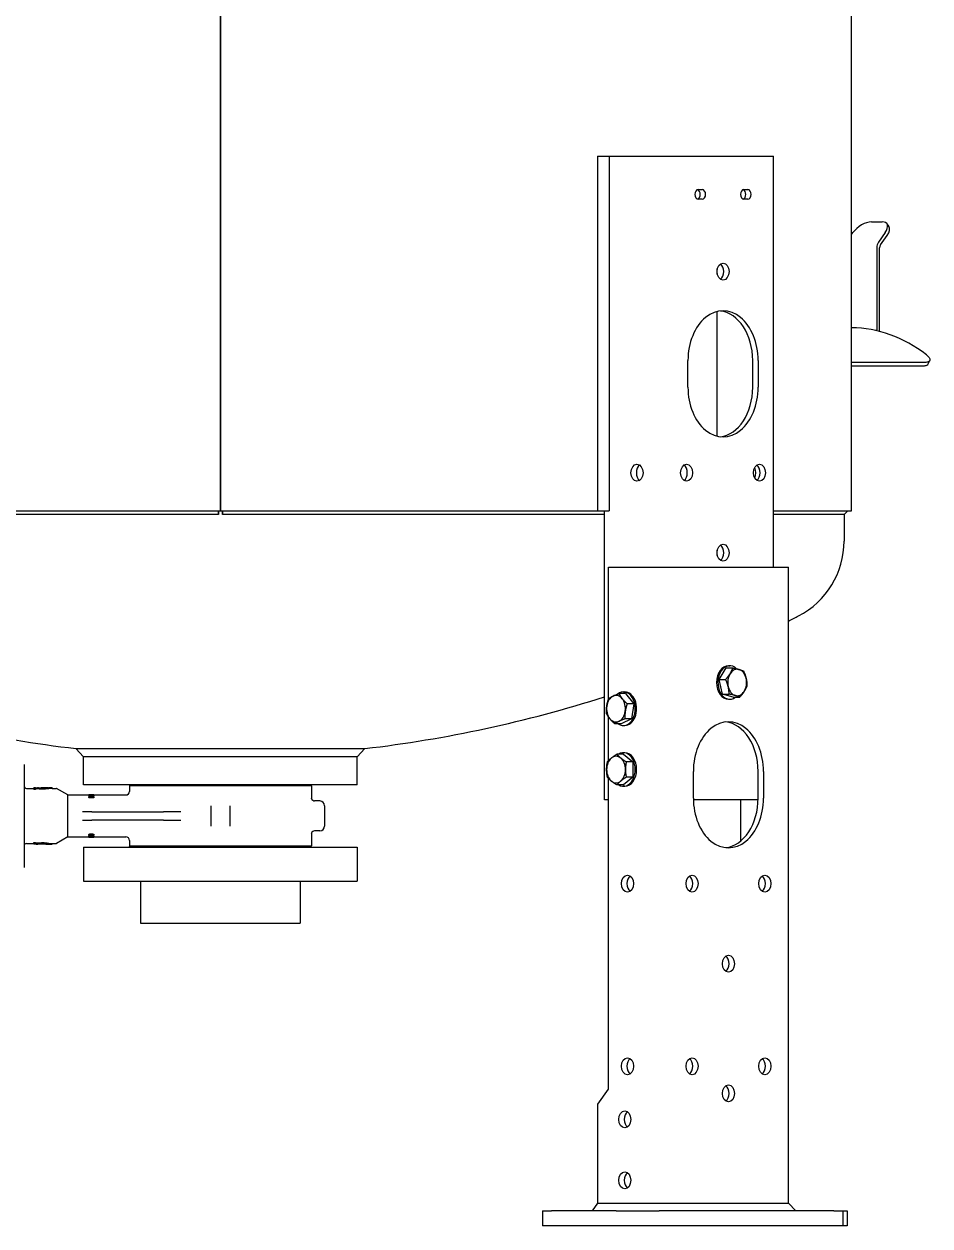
# Model space of a CAD drawing. Header units: inches. Extents: x 19 to 503, y 7 to 322.
# Drawn here: x 380.34 to 410.12, y 44.99 to 84.49 of the extents above; entities that cross this region are included whole.
import ezdxf

# ---------------------------------------------------------------- set-up
doc = ezdxf.new("R2010")
doc.units = ezdxf.units.IN
doc.header["$LTSCALE"] = 15
doc.header["$MEASUREMENT"] = 0
doc.layers.add('Dimension (ANSI)', color=7, linetype='Continuous', lineweight=25)
doc.layers.add('Visible (ANSI)', color=7, linetype='Continuous', lineweight=50)
doc.styles.add('MEMCOR Medium', font='arial.ttf')
doc.dimstyles.new('Default (ANSI)', dxfattribs={"dimscale": 15, "dimtxt": 0.15, "dimasz": 0.098425, "dimexe": 0.125, "dimexo": 0.0625, "dimgap": 0.031496, "dimtad": 0, "dimtih": 1, "dimtoh": 1, "dimdec": 4, "dimrnd": 1e-08, "dimzin": 3, "dimdsep": 46, "dimlunit": 5, "dimtxsty": 'MEMCOR Medium', "dimcen": 0.09, "dimdle": 0.393701, "dimclrd": 256, "dimclre": 256, "dimclrt": 256, "dimadec": 0, "dimazin": 1, "dimtfac": 0.8, "dimtofl": 0, "dimtmove": 0, "dimatfit": 3, "dimfxl": 1, "dimfrac": 1, "dimtolj": 1, "dimtzin": 4, "dimlwd": -1, "dimlwe": -1, "dimarcsym": 0})

# ---------------------------------------------------------------- blocks, each defined once
blk = doc.blocks.new('*D25')
at = {"layer": 'Defpoints', "color": 0, "transparency": 16777216}
for p in [(386.221, 149.759), (323.798, 58.491), (366.633, 58.491)]:
    blk.add_point(p, dxfattribs=at)
at = {"layer": 'Dimension (ANSI)', "transparency": 16777216}
for p, q in [((385.283, 149.759), (321.923, 149.759)), ((323.798, 148.283), (323.798, 114.595)), ((323.798, 59.968), (323.798, 95.474)), ((365.695, 58.491), (321.923, 58.491))]:
    blk.add_line(p, q, dxfattribs=at)
for points in [[(323.552, 148.283), (324.045, 148.283), (323.798, 149.759)], [(323.552, 59.968), (324.045, 59.968), (323.798, 58.491)]]:
    blk.add_solid(points, dxfattribs=at)
at = {"layer": 'Dimension (ANSI)', "transparency": 16777216, "char_height": 2.25, "attachment_point": 5, "style": 'MEMCOR Medium'}
for s, insert in [('\\A1; \\fArial|b0|i0;\\H2.2500;91{\\H0.8x;\\S1#4;} in', (323.798, 107.33)), ('\\A1;[2318.2 mm]{\\P\\fArial|b0|i0;\\H2.2500;SHIPPING\\P\\fArial|b0|i0;\\H2.2500;HEIGHT\\P\\fArial|b0|i0;\\H2.2500;REF.}', (323.798, 97.769))]:
    blk.add_mtext(s, dxfattribs=dict(at, insert=insert))

msp = doc.modelspace()

# ---------------------------------------------------------------- linework, layer by layer
at = {"layer": 'Visible (ANSI)', "linetype": 'Continuous', "lineweight": 18}
for p, q in [((386.793743, 133.49437), (386.793743, 68.49437)), ((386.793748, 68.49437), (386.793748, 133.49437)), ((386.797359, 133.49437), (386.797359, 68.49437)), ((386.797364, 68.49437), (386.797364, 133.49437)), ((407.546015, 68.49437), (407.546015, 120.74437)), ((399.194823, 80.14137), (399.571156, 80.14137)), ((399.194823, 80.14137), (399.194823, 68.49437)), ((399.571156, 80.14137), (400.885363, 80.14137)), ((399.571156, 80.14137), (399.571156, 68.49437)), ((400.885363, 80.14137), (401.861171, 80.14137)), ((401.861171, 80.14137), (404.77445, 80.14137)), ((404.77445, 80.14137), (404.976547, 80.14137)), ((404.976547, 66.63737), (404.976547, 80.14137)), ((402.501102, 79.04637), (402.635452, 79.04637)), ((404.000169, 79.04637), (404.134519, 79.04637)), ((402.635452, 78.73637), (402.501102, 78.73637)), ((404.134519, 78.73637), (404.000169, 78.73637)), ((408.192845, 77.987998), (408.546398, 77.987998)), ((408.704647, 77.92312), (408.769647, 77.831196)), ((407.546015, 77.573243), (407.589292, 77.634445)), ((408.649952, 77.634445), (408.426708, 77.318731)), ((408.491708, 77.226807), (408.714952, 77.542521)), ((408.372861, 77.134883), (408.372861, 74.438396)), ((408.464784, 74.438396), (408.464784, 77.134883)), ((403.129676, 76.264129), (403.129676, 76.438611)), ((403.129676, 70.943231), (403.129676, 75.039509)), ((402.165226, 72.55137), (402.165226, 73.43137)), ((404.293618, 72.55137), (404.293618, 73.43137)), ((404.470395, 73.43137), (404.470395, 72.55137)), ((409.953935, 73.368585), (407.546015, 73.368585)), ((407.546015, 73.258687), (409.904831, 73.258687)), ((410.062087, 73.32099), (410.111197, 73.430903)), ((386.793748, 69.61937), (386.797359, 69.61937)), ((386.793748, 69.49437), (386.797359, 69.49437)), ((386.728701, 68.36937), (374.173741, 68.36937)), ((374.396284, 68.49437), (386.793743, 68.49437)), ((386.728701, 68.36937), (386.728293, 68.49437)), ((386.728701, 68.49437), (386.728701, 68.36937)), ((386.793748, 68.49437), (386.793743, 68.49437)), ((386.797359, 68.49437), (386.797364, 68.49437)), ((386.797364, 68.49437), (399.194823, 68.49437)), ((386.862814, 68.49437), (386.862406, 68.36937)), ((386.862406, 68.36937), (386.862406, 68.49437)), ((399.417366, 68.36937), (386.862406, 68.36937)), ((399.194823, 68.49437), (399.571156, 68.49437)), ((399.417366, 58.99137), (399.417366, 68.49437)), ((404.976547, 68.49437), (407.546015, 68.49437)), ((407.295553, 68.36937), (404.976547, 68.36937)), ((407.295553, 68.36937), (407.420553, 68.49437)), ((407.295553, 68.36937), (407.295553, 67.49437)), ((403.129676, 67.023129), (403.129676, 67.197611)), ((399.557125, 66.63737), (400.749806, 66.63737)), ((399.557125, 62.315168), (399.557125, 66.63737)), ((400.749806, 66.63737), (401.725614, 66.63737)), ((401.725614, 66.63737), (405.263561, 66.63737)), ((405.263561, 66.63737), (405.465657, 66.63737)), ((405.465657, 45.73737), (405.465657, 66.63737)), ((403.189055, 62.947892), (403.425649, 63.326382)), ((403.425649, 63.326382), (403.641087, 63.326382)), ((403.494587, 63.398551), (403.539129, 63.398551)), ((403.302535, 62.46888), (403.189055, 62.947892)), ((403.189055, 62.947892), (403.404492, 62.947892)), ((400.112798, 62.482789), (399.897361, 62.482789)), ((400.042913, 62.538551), (400.087455, 62.538551)), ((400.112798, 62.482789), (400.381236, 62.149488)), ((403.652609, 62.368357), (403.302535, 62.46888)), ((403.302535, 62.46888), (403.517972, 62.46888)), ((400.381236, 62.149488), (400.165799, 62.149488)), ((400.381236, 62.149488), (400.311351, 61.654069)), ((403.494587, 62.296189), (403.539129, 62.296189)), ((403.652609, 62.368357), (403.868046, 62.368357)), ((399.557125, 60.284513), (399.557125, 61.710041)), ((400.311351, 61.654069), (399.973028, 61.49195)), ((400.311351, 61.654069), (400.095914, 61.654069)), ((399.973028, 61.49195), (399.757591, 61.49195)), ((400.042913, 61.436189), (400.087455, 61.436189)), ((382.047124, 60.678161), (386.795553, 60.678161)), ((382.295553, 60.400179), (382.047124, 60.678161)), ((386.795553, 60.678161), (391.543982, 60.678161)), ((391.295553, 60.400179), (391.543982, 60.678161)), ((400.042883, 60.492551), (399.827446, 60.492551)), ((400.042883, 60.492551), (400.352257, 60.239997)), ((400.087455, 60.538551), (400.042913, 60.538551)), ((380.338861, 60.155508), (380.338861, 56.769988)), ((382.295553, 59.48637), (382.295553, 60.400179)), ((391.295553, 60.400179), (382.295553, 60.400179)), ((391.295553, 59.48637), (391.295553, 60.400179)), ((400.352257, 60.239997), (400.13682, 60.239997)), ((400.352257, 60.239997), (400.352287, 59.734816)), ((399.557125, 49.48737), (399.557125, 59.690204)), ((400.352287, 59.734816), (400.042942, 59.482188)), ((400.352287, 59.734816), (400.13685, 59.734816)), ((402.342003, 59.04737), (402.342003, 59.92737)), ((404.470395, 59.04737), (404.470395, 59.92737)), ((404.647171, 59.92737), (404.647171, 59.04737)), ((380.417601, 59.36826), (380.665238, 59.36826)), ((380.712876, 59.38244), (380.665238, 59.38244)), ((380.665238, 59.357166), (380.665238, 59.38244)), ((380.665238, 59.357166), (380.712876, 59.357166)), ((380.665238, 59.357166), (380.665238, 59.336371)), ((380.712876, 59.336371), (380.665238, 59.336371)), ((380.712876, 59.38244), (380.712876, 59.376591)), ((380.712876, 59.367385), (380.712876, 59.357166)), ((380.712876, 59.357166), (380.712876, 59.336371)), ((380.73453, 59.388338), (380.781774, 59.388338)), ((380.73453, 59.388338), (380.73453, 59.377363)), ((380.814578, 59.351598), (380.814578, 59.372044)), ((381.140829, 59.388338), (381.188073, 59.388338)), ((381.168009, 59.383628), (381.168009, 59.363444)), ((381.188073, 59.388338), (381.188073, 59.387478)), ((381.217994, 59.387744), (381.217994, 59.388338)), ((381.217994, 59.388338), (381.265632, 59.388338)), ((381.265632, 59.388338), (381.265632, 59.385591)), ((381.265632, 59.385591), (381.265632, 59.365451)), ((381.265632, 59.36826), (381.396578, 59.36826)), ((381.776903, 59.151724), (381.406421, 59.365622)), ((391.295553, 59.48637), (382.295553, 59.48637)), ((383.842798, 59.48637), (383.803427, 59.447)), ((389.787679, 59.447), (383.803427, 59.447)), ((383.803427, 59.447), (383.803427, 59.269834)), ((389.748309, 59.48637), (389.787679, 59.447)), ((389.787679, 59.447), (389.787679, 59.030932)), ((400.042942, 59.482188), (399.827505, 59.482188)), ((400.087455, 59.436189), (400.042913, 59.436189)), ((381.776903, 57.773771), (381.776903, 59.151724)), ((381.776903, 59.151724), (382.471658, 59.151724)), ((382.471135, 59.16081), (382.471135, 59.151724)), ((382.633076, 59.15875), (382.471658, 59.15875)), ((382.471658, 59.156106), (382.471658, 59.15875)), ((382.471658, 59.156106), (382.599458, 59.156106)), ((382.471658, 59.156106), (382.471658, 59.144166)), ((382.477874, 59.144166), (382.471658, 59.144166)), ((382.471658, 59.135199), (382.471658, 59.143399)), ((382.471658, 59.135199), (382.633076, 59.135199)), ((382.471658, 59.135199), (382.471658, 59.122881)), ((382.501781, 59.122881), (382.471658, 59.122881)), ((382.471658, 59.071125), (382.471658, 59.090714)), ((382.471658, 59.071125), (382.633076, 59.071125)), ((382.471658, 59.071125), (382.471658, 59.057482)), ((382.633076, 59.057482), (382.471658, 59.057482)), ((382.490233, 59.091231), (382.490233, 59.082898)), ((382.614501, 59.082898), (382.490233, 59.082898)), ((382.493634, 59.16296), (382.508415, 59.16296)), ((382.493634, 59.16296), (382.493634, 59.15875)), ((382.633076, 59.140749), (382.493896, 59.140749)), ((382.508415, 59.16296), (382.508415, 59.15875)), ((382.508415, 59.161157), (382.616594, 59.161157)), ((382.633076, 59.122881), (382.602055, 59.122881)), ((382.603775, 59.11133), (382.603775, 59.09855)), ((382.614501, 59.082898), (382.614501, 59.091231)), ((382.616594, 59.16296), (382.633076, 59.16296)), ((382.616594, 59.16296), (382.616594, 59.15875)), ((382.633076, 59.16296), (382.633076, 59.15875)), ((382.633076, 59.15875), (382.633076, 59.155499)), ((382.633076, 59.155499), (382.633076, 59.143548)), ((382.633076, 59.151724), (383.685317, 59.151724)), ((382.633076, 59.140749), (382.633076, 59.135199)), ((382.633076, 59.135199), (382.633076, 59.122881)), ((382.633076, 59.090908), (382.633076, 59.071125)), ((382.633076, 59.071125), (382.633076, 59.057482)), ((390.063073, 58.954874), (389.892483, 58.954874)), ((399.557125, 58.99137), (399.417366, 58.99137)), ((404.469714, 58.99137), (402.342684, 58.99137)), ((403.894102, 58.99137), (403.894102, 57.635749)), ((382.570802, 58.600543), (382.264227, 58.600543)), ((382.570802, 58.600543), (383.719358, 58.600543)), ((383.719358, 58.600543), (384.921996, 58.600543)), ((385.138456, 58.600543), (384.921996, 58.600543)), ((385.493123, 58.600543), (385.138456, 58.600543)), ((386.480593, 58.794754), (386.480593, 58.130742)), ((387.110514, 58.130742), (387.110514, 58.794754)), ((390.220553, 58.797394), (390.220553, 58.128102)), ((382.264227, 58.324953), (382.570802, 58.324953)), ((383.719358, 58.324953), (382.570802, 58.324953)), ((384.921996, 58.324953), (383.719358, 58.324953)), ((384.921996, 58.324953), (385.138456, 58.324953)), ((385.138456, 58.324953), (385.493123, 58.324953)), ((381.776903, 57.773771), (381.406421, 57.559873)), ((381.776903, 57.773771), (382.471135, 57.773771)), ((382.468388, 57.832722), (382.468388, 57.845887)), ((382.468388, 57.787025), (382.468388, 57.799282)), ((382.471135, 57.778256), (382.483645, 57.778256)), ((382.471135, 57.766369), (382.471135, 57.778256)), ((382.616594, 57.766369), (382.471135, 57.766369)), ((382.471135, 57.764685), (382.471135, 57.766369)), ((382.493634, 57.762535), (382.508415, 57.762535)), ((382.508415, 57.764339), (382.508415, 57.762535)), ((382.508415, 57.764339), (382.616594, 57.764339)), ((382.616594, 57.770197), (382.616594, 57.777571)), ((382.633076, 57.770197), (382.616594, 57.770197)), ((382.616594, 57.766369), (382.616594, 57.770197)), ((382.616594, 57.762535), (382.616594, 57.764339)), ((382.616594, 57.762535), (382.633076, 57.762535)), ((382.633076, 57.770197), (382.633076, 57.782017)), ((382.633076, 57.773771), (383.685317, 57.773771)), ((382.633076, 57.770197), (382.633076, 57.762535)), ((382.636477, 57.832722), (382.636477, 57.845887)), ((382.636477, 57.787025), (382.636477, 57.799282)), ((389.787679, 57.894564), (389.787679, 57.478496)), ((390.063073, 57.970622), (389.892483, 57.970622)), ((380.417601, 57.557236), (380.665238, 57.557236)), ((380.665238, 57.589125), (380.712876, 57.589125)), ((380.665238, 57.56833), (380.665238, 57.589125)), ((380.712876, 57.56833), (380.665238, 57.56833)), ((380.665238, 57.543056), (380.665238, 57.56833)), ((380.665238, 57.543056), (380.712876, 57.543056)), ((380.712876, 57.56833), (380.712876, 57.589125)), ((380.712876, 57.56833), (380.712876, 57.55811)), ((380.712876, 57.548904), (380.712876, 57.543056)), ((380.73453, 57.537157), (380.73453, 57.548133)), ((380.73453, 57.537157), (380.781774, 57.537157)), ((380.814578, 57.553451), (380.814578, 57.573898)), ((381.140829, 57.537157), (381.188073, 57.537157)), ((381.168009, 57.562051), (381.168009, 57.541868)), ((381.188073, 57.537157), (381.188073, 57.538018)), ((381.217994, 57.537157), (381.217994, 57.537752)), ((381.217994, 57.537157), (381.265632, 57.537157)), ((381.265632, 57.539904), (381.265632, 57.560044)), ((381.265632, 57.557236), (381.396578, 57.557236)), ((381.265632, 57.539904), (381.265632, 57.537157)), ((382.295553, 57.439126), (391.295553, 57.439126)), ((382.295553, 57.439126), (382.295553, 56.314126)), ((383.803427, 57.655661), (383.803427, 57.478496)), ((383.803427, 57.478496), (389.787679, 57.478496)), ((383.842798, 57.439126), (383.803427, 57.478496)), ((389.748309, 57.439126), (389.787679, 57.478496)), ((391.295553, 57.439126), (391.295553, 56.314126)), ((382.295553, 56.314126), (391.295553, 56.314126)), ((384.170553, 56.314126), (384.170553, 54.939126)), ((389.420553, 56.314126), (389.420553, 54.939126)), ((384.170553, 54.939126), (389.420553, 54.939126)), ((399.203571, 48.98737), (399.557125, 49.48737)), ((399.203571, 45.73737), (399.203571, 48.98737)), ((397.38807, 45.48737), (397.680963, 45.48737)), ((397.38807, 45.48737), (397.38807, 44.98737)), ((399.802283, 45.48737), (397.680963, 45.48737)), ((399.026795, 45.48737), (399.203571, 45.73737)), ((399.203571, 45.73737), (400.749806, 45.73737)), ((399.802283, 45.48737), (401.216497, 45.48737)), ((400.749806, 45.73737), (401.725614, 45.73737)), ((406.958204, 45.48737), (401.216497, 45.48737)), ((401.725614, 45.73737), (405.263561, 45.73737)), ((405.263561, 45.73737), (405.465657, 45.73737)), ((405.465657, 45.73737), (405.715657, 45.48737)), ((406.958204, 45.48737), (407.251097, 45.48737)), ((407.251097, 45.48737), (407.394932, 45.48737)), ((407.251097, 45.48737), (407.251097, 44.98737)), ((407.394932, 45.48737), (407.394932, 44.98737)), ((397.680963, 44.98737), (397.38807, 44.98737)), ((399.802283, 44.98737), (397.680963, 44.98737)), ((401.216497, 44.98737), (399.802283, 44.98737)), ((406.958204, 44.98737), (401.216497, 44.98737)), ((407.251097, 44.98737), (406.958204, 44.98737)), ((407.394932, 44.98737), (407.251097, 44.98737))]:
    msp.add_line(p, q, dxfattribs=at)
for centre, radius, start, end in [((404.525553, 67.49437), 2.77, 297.3871389, 0), ((386.795553, 101.717807), 41.313437, 296.8665239, 297.3871389), ((386.795553, 101.717807), 41.313437, 252.2109411, 263.4000276), ((386.795553, 101.717807), 41.313437, 276.5999724, 287.7890589), ((380.417601, 59.447), 0.07874, 180, 270), ((381.396578, 59.348575), 0.019685, 60, 90), ((383.685317, 59.269834), 0.11811, 270, 0), ((389.892483, 59.06511), 0.110236, 198.0621031, 270), ((390.063073, 58.797394), 0.15748, 0, 90), ((390.063073, 58.128102), 0.15748, 270, 0), ((383.685317, 57.655661), 0.11811, 0, 90), ((389.892483, 57.860386), 0.110236, 90, 161.9378969), ((380.417601, 57.478496), 0.07874, 90, 180), ((381.396578, 57.576921), 0.019685, 270, 300)]:
    msp.add_arc(centre, radius, start, end, dxfattribs=at)
for centre, major_axis, ratio, start_param, end_param in [((402.501102, 78.89137), (0, -0.155), 0.707106781, 3.141592654, 6.283185307), ((402.458676, 78.89137), (0, -0.155), 0.707106781, 0.194777643, 2.946815011), ((402.635452, 78.89137), (0, 0.155), 0.707106781, 3.141592654, 6.283185307), ((404.000169, 78.89137), (0, -0.155), 0.707106781, 3.141592654, 6.283185307), ((403.957742, 78.89137), (0, -0.155), 0.707106781, 0.194777643, 2.946815011), ((404.134519, 78.89137), (0, 0.155), 0.707106781, 3.141592654, 6.283185307), ((407.942845, 77.634445), (0.408248, 0.288675), 0.5, 0.615479709, 2.186276035), ((408.296398, 77.634445), (0.408248, 0.288675), 0.5, 5.327868689, 6.898665016), ((408.361398, 77.542521), (0.408248, 0.288675), 0.5, 5.327868689, 6.283185307), ((408.556708, 77.134883), (0, 0.26), 0.707106781, 0.785398163, 1.570796327), ((408.556708, 77.134883), (0, -0.13), 0.707106781, 3.926990817, 4.71238898), ((403.141034, 76.35137), (0, 0.28), 0.707106781, 3.604362771, 5.820415189), ((403.31781, 73.43137), (0, 1.63), 0.707106781, 4.71238898, 7.853981634), ((403.141034, 73.43137), (0, 1.63), 0.707106781, 4.71238898, 6.206422826), ((407.523682, 67.138196), (0, 7.37), 0.707106781, 5.787544151, 6.278899705), ((408.280937, 74.438396), (0, 0.13), 0.707106781, 4.493796303, 4.71238898), ((408.280937, 74.438396), (0, -0.26), 0.707106781, 1.375468286, 1.570796327), ((403.31781, 72.55137), (0, -1.63), 0.707106781, 4.71238898, 7.853981634), ((403.141034, 72.55137), (0, -1.63), 0.707106781, 0.076762481, 1.570796327), ((400.66616, 69.74137), (0, -0.28), 0.707106781, 3.604362771, 5.820415189), ((401.944609, 69.74137), (0, 0.28), 0.707106781, 3.604362771, 5.820415189), ((404.337458, 69.74137), (0, 0.28), 0.707106781, 3.604362771, 5.820415189), ((404.201694, 69.74137), (0, -0.28), 0.707106781, 0.909644844, 2.23194781), ((403.141034, 67.11037), (0, 0.28), 0.707106781, 3.604362771, 5.820415189), ((403.494587, 62.84737), (0, -0.551181), 0.707106781, 3.141592654, 6.283185307), ((403.539129, 62.84737), (0, -0.551181), 0.707106781, 2.526339864, 6.800671447), ((403.782197, 62.84737), (0, 0.4375), 0.707106781, 6.082865606, 7.130063157), ((403.782197, 62.84737), (0, 0.4375), 0.707106781, 5.035668054, 6.082865606), ((403.782197, 62.84737), (0, -0.4375), 0.707106781, 3.988470503, 5.035668054), ((403.782197, 62.84737), (0, 0.4375), 0.707106781, 3.988470503, 5.035668054), ((399.799845, 61.98737), (0, 0.4375), 0.707106781, 5.562679253, 6.609876804), ((400.042913, 61.98737), (0, -0.551181), 0.707106781, 5.829487559, 9.951247196), ((400.087455, 61.98737), (0, -0.551181), 0.707106781, 0, 3.141592654), ((403.782197, 62.84737), (0, -0.4375), 0.707106781, 5.035668054, 6.082865606), ((403.782197, 62.84737), (0, -0.4375), 0.707106781, 6.082865606, 7.130063157), ((399.799845, 61.98737), (0, -0.4375), 0.707106781, 4.515481702, 5.562679253), ((399.799845, 61.98737), (0, 0.4375), 0.707106781, 0.326691497, 1.373889048), ((399.799845, 61.98737), (0, 0.4375), 0.707106781, 4.515481702, 5.562679253), ((399.799845, 61.98737), (0, -0.4375), 0.707106781, 5.562679253, 6.609876804), ((399.799845, 61.98737), (0, -0.4375), 0.707106781, 0.326691497, 1.373889048), ((403.494587, 59.92737), (0, 1.63), 0.707106781, 4.71238898, 7.853981634), ((403.31781, 59.92737), (0, 1.63), 0.707106781, 4.71238898, 6.206422826), ((399.799845, 59.98737), (0, 0.4375), 0.707106781, 5.759669778, 6.806867329), ((400.042913, 59.98737), (0, 0.551181), 0.707106781, 2.730146839, 6.694631122), ((400.087455, 59.98737), (0, 0.551181), 0.707106781, 3.141592654, 6.283185307), ((399.799845, 59.98737), (0, -0.4375), 0.707106781, 3.665274675, 4.712472226), ((399.799845, 59.98737), (0, 0.4375), 0.707106781, 4.712472226, 5.759669778), ((399.799845, 59.98737), (0, -0.4375), 0.707106781, 4.712472226, 5.759669778), ((399.799845, 59.98737), (0, 0.4375), 0.707106781, 3.665274675, 4.712472226), ((381.36515, 58.462748), (4.107169, 0), 0.225359733, 1.714428005, 1.730285096), ((381.581837, 58.462748), (4.107169, 0), 0.225359733, 1.758709983, 1.78397911), ((381.581837, 58.462748), (-4.018073, 0), 0.225359733, 4.90452087, 4.930374312), ((381.36515, 58.462748), (4.107169, 0), 0.225359733, 1.627339961, 1.701807931), ((381.581837, 58.462748), (4.107169, 0), 0.225359733, 1.687123352, 1.743150767), ((381.581837, 58.462748), (4.107169, 0), 0.225359733, 1.647861101, 1.671725131), ((381.581837, 58.462748), (-4.018073, 0), 0.225359733, 4.791166087, 4.815563659), ((381.36515, 58.462748), (4.107169, 0), 0.225359733, 1.606632991, 1.61482287), ((399.799845, 59.98737), (0, -0.4375), 0.707106781, 5.759669778, 6.806867329), ((382.799521, 58.462748), (1.377604, 0), 0.508700102, 1.716536886, 1.811096977), ((382.839303, 58.462748), (1.365637, 0), 0.513157895, 1.722387859, 1.826501132), ((382.839303, 58.462748), (-1.342621, 0), 0.513157895, 4.866599842, 4.891116357), ((403.494587, 59.04737), (0, -1.63), 0.707106781, 4.71238898, 7.853981634), ((403.31781, 59.04737), (0, -1.63), 0.707106781, 0.076762481, 1.570796327), ((381.581837, 58.462748), (-4.018073, 0), 0.225359733, 1.352810995, 1.378664437), ((381.581837, 58.462748), (-4.107169, 0), 0.225359733, 1.357613543, 1.38288267), ((381.36515, 58.462748), (-4.107169, 0), 0.225359733, 1.411307558, 1.427164649), ((381.36515, 58.462748), (-4.107169, 0), 0.225359733, 1.439784722, 1.514252692), ((381.581837, 58.462748), (-4.107169, 0), 0.225359733, 1.398441887, 1.454469301), ((381.581837, 58.462748), (-4.018073, 0), 0.225359733, 1.467621648, 1.49201922), ((381.581837, 58.462748), (-4.107169, 0), 0.225359733, 1.469867522, 1.493731553), ((381.36515, 58.462748), (-4.107169, 0), 0.225359733, 1.526769784, 1.534959662), ((400.353826, 56.23737), (0, -0.28), 0.707106781, 3.604362771, 5.820415189), ((402.121593, 56.23737), (0, 0.28), 0.707106781, 3.604362771, 5.820415189), ((404.514028, 56.23737), (0, 0.28), 0.707106781, 3.604362771, 5.820415189), ((403.31781, 53.60637), (0, 0.28), 0.707106781, 3.604362771, 5.820415189), ((400.353826, 50.23737), (0, -0.28), 0.707106781, 3.604362771, 5.820415189), ((402.121593, 50.23737), (0, 0.28), 0.707106781, 3.604362771, 5.820415189), ((404.514028, 50.23737), (0, 0.28), 0.707106781, 3.604362771, 5.820415189), ((403.31781, 49.34337), (0, 0.28), 0.707106781, 3.604362771, 5.820415189), ((400.264232, 48.48737), (0, -0.28), 0.707106781, 3.604362771, 5.820415189), ((400.264232, 46.48737), (0, -0.28), 0.707106781, 3.604362771, 5.820415189)]:
    msp.add_ellipse(centre, major_axis=major_axis, ratio=ratio, start_param=start_param, end_param=end_param, dxfattribs=at)
for centre, major_axis in [((403.31781, 76.35137), (0, -0.28)), ((400.489383, 69.74137), (0, 0.28)), ((402.121386, 69.74137), (0, -0.28)), ((404.514235, 69.74137), (0, -0.28)), ((403.31781, 67.11037), (0, -0.28)), ((400.17705, 56.23737), (0, 0.28)), ((402.29837, 56.23737), (0, -0.28)), ((404.690804, 56.23737), (0, -0.28)), ((403.494587, 53.60637), (0, -0.28)), ((400.17705, 50.23737), (0, 0.28)), ((402.29837, 50.23737), (0, -0.28)), ((404.690804, 50.23737), (0, -0.28)), ((403.494587, 49.34337), (0, -0.28)), ((400.087455, 48.48737), (0, -0.28)), ((400.087455, 46.48737), (0, -0.28))]:
    msp.add_ellipse(centre, major_axis=major_axis, ratio=0.707106781, dxfattribs=at)
for points, knots in [([(410.00219, 73.62132), (410.041279, 73.591433), (410.073827, 73.558771), (410.113365, 73.49732), (410.120369, 73.468571), (410.111324, 73.422617), (410.0947, 73.402352), (410.038194, 73.375316), (409.998329, 73.368585), (409.953935, 73.368585)], [5.751172896, 5.751172896, 5.751172896, 5.751172896, 6.230027309, 6.230027309, 6.708881722, 6.708881722, 7.187288544, 7.187288544, 7.665695365, 7.665695365, 7.665695365, 7.665695365]), ([(409.904831, 73.258687), (409.949225, 73.258687), (409.989091, 73.265418), (410.039408, 73.28949), (410.054379, 73.30416), (410.062028, 73.321014)], [7.666112893, 7.666112893, 7.666112893, 7.666112893, 8.1445202479, 8.1445202479, 8.5181613892, 8.5181613892, 8.5181613892, 8.5181613892]), ([(380.73453, 59.388338), (380.73453, 59.388338), (380.740269, 59.38688), (380.758582, 59.382718), (380.767215, 59.380825), (380.777257, 59.378807)], [0.8717207208, 0.8717207208, 0.8717207208, 0.8717207208, 1.089636881, 1.089636881, 1.2160548307, 1.2160548307, 1.2160548307, 1.2160548307]), ([(380.828601, 59.380406), (380.815102, 59.382358), (380.803519, 59.384334), (380.786303, 59.387427), (380.781774, 59.388338), (380.781774, 59.388338)], [1.7435092888, 1.7435092888, 1.7435092888, 1.7435092888, 1.8946384268, 1.8946384268, 2.0668736377, 2.0668736377, 2.0668736377, 2.0668736377]), ([(380.814578, 59.372044), (380.832007, 59.369232), (380.852438, 59.366445), (380.902276, 59.361639), (380.9327, 59.360129), (380.989903, 59.360129), (381.020327, 59.361639), (381.076162, 59.367023), (381.101583, 59.370812), (381.140197, 59.377605), (381.156527, 59.381051), (381.168009, 59.383628)], [1.35436976, 1.35436976, 1.35436976, 1.35436976, 1.525497241, 1.525497241, 1.743441442, 1.743441442, 1.961385642, 1.961385642, 2.179329842, 2.179329842, 2.380699684, 2.380699684, 2.380699684, 2.380699684]), ([(381.168009, 59.363444), (381.156526, 59.360809), (381.140196, 59.357285), (381.101586, 59.350338), (381.076169, 59.346461), (381.020336, 59.34095), (380.989909, 59.339404), (380.932694, 59.339404), (380.902267, 59.34095), (380.852432, 59.345869), (380.832004, 59.348721), (380.814578, 59.351598)], [1.106387994, 1.106387994, 1.106387994, 1.106387994, 1.307816496, 1.307816496, 1.525806378, 1.525806378, 1.743796259, 1.743796259, 1.961786141, 1.961786141, 2.132943266, 2.132943266, 2.132943266, 2.132943266]), ([(381.105139, 59.382083), (381.099894, 59.381262), (381.094205, 59.380417), (381.072339, 59.377389), (381.05219, 59.375032), (381.007976, 59.371692), (380.983906, 59.370761), (380.938697, 59.370761), (380.914627, 59.371692), (380.887384, 59.37375), (380.882349, 59.374174), (380.877448, 59.374625)], [0.9689086862, 0.9689086862, 0.9689086862, 0.9689086862, 1.0334283008, 1.0334283008, 1.2056720296, 1.2056720296, 1.3779157584, 1.3779157584, 1.5501594872, 1.5501594872, 1.5901710532, 1.5901710532, 1.5901710532, 1.5901710532]), ([(382.471135, 59.16081), (382.473233, 59.160825), (382.475353, 59.160853), (382.479158, 59.160939), (382.480892, 59.160993), (382.484332, 59.161146), (382.485962, 59.161247), (382.488123, 59.161442), (382.489595, 59.161596), (382.492714, 59.162197), (382.493411, 59.162557), (382.493619, 59.16287), (382.493634, 59.162917), (382.493634, 59.16296)], [-0.2436376975, -0.2436376975, -0.2436376975, -0.2436376975, -0.1880416797, -0.1880416797, -0.1398143028, -0.1398143028, -0.0852719588, -0.0852719588, -0.0529727675, -0.0529727675, -0.008226546, -0.008226546, 0, 0, 0, 0]), ([(382.484477, 59.116176), (382.480458, 59.113806), (382.477665, 59.111044), (382.474361, 59.106196), (382.471959, 59.102236), (382.471667, 59.092031), (382.471658, 59.091374), (382.471658, 59.090714)], [-0.4240729765, -0.4240729765, -0.4240729765, -0.4240729765, -0.1774950299, -0.1774950299, -0.011337247, -0.011337247, 0, 0, 0, 0]), ([(382.552498, 59.127926), (382.544008, 59.127926), (382.535468, 59.127652), (382.521868, 59.126497), (382.514411, 59.125679), (382.498464, 59.122268), (382.491833, 59.120065), (382.485779, 59.116915), (382.485117, 59.116549), (382.484477, 59.116176)], [-0.2640932322, -0.2640932322, -0.2640932322, -0.2640932322, -0.1539077704, -0.1539077704, -0.0814874155, -0.0814874155, -0.0092530893, -0.0092530893, 0, 0, 0, 0]), ([(382.490233, 59.091231), (382.490233, 59.097706), (382.491665, 59.100999), (382.494029, 59.105493), (382.496469, 59.108118), (382.499913, 59.110524)], [-0.08589357422, -0.08589357422, -0.08589357422, -0.08589357422, -0.05474541305, -0.05474541305, 0, 0, 0, 0]), ([(382.499913, 59.097727), (382.497101, 59.095723), (382.49495, 59.093565), (382.492401, 59.089653), (382.491111, 59.087201), (382.490535, 59.08291)], [0, 0, 0, 0, 0.0448067037, 0.0448067037, 0.07530494511, 0.07530494511, 0.07530494511, 0.07530494511]), ([(382.499913, 59.110524), (382.502674, 59.112383), (382.50611, 59.113992), (382.514539, 59.116675), (382.519307, 59.11768), (382.533225, 59.119657), (382.542819, 59.120088), (382.552236, 59.120088)], [-0.1567740363, -0.1567740363, -0.1567740363, -0.1567740363, -0.1142150484, -0.1142150484, -0.0717595913, -0.0717595913, 0, 0, 0, 0]), ([(382.552236, 59.107481), (382.542738, 59.107481), (382.533064, 59.107035), (382.518838, 59.104948), (382.51388, 59.10385), (382.505676, 59.101057), (382.502496, 59.099502), (382.499913, 59.097727)], [0, 0, 0, 0, 0.0723727823, 0.0723727823, 0.1169794111, 0.1169794111, 0.1568700898, 0.1568700898, 0.1568700898, 0.1568700898]), ([(382.552236, 59.120088), (382.559313, 59.120088), (382.566599, 59.11987), (382.578308, 59.118829), (382.584577, 59.118067), (382.596048, 59.115133), (382.600342, 59.113413), (382.603775, 59.11133)], [-0.1891353027, -0.1891353027, -0.1891353027, -0.1891353027, -0.1072079274, -0.1072079274, -0.0493912269, -0.0493912269, 0, 0, 0, 0]), ([(382.603775, 59.09855), (382.600775, 59.100407), (382.5971, 59.101991), (382.586208, 59.105164), (382.579595, 59.106032), (382.567604, 59.107228), (382.559792, 59.107481), (382.552236, 59.107481)], [0, 0, 0, 0, 0.0432601854, 0.0432601854, 0.1058268324, 0.1058268324, 0.2026344212, 0.2026344212, 0.2026344212, 0.2026344212]), ([(382.620126, 59.116075), (382.616468, 59.118222), (382.612009, 59.120053), (382.600186, 59.123559), (382.593475, 59.124768), (382.578528, 59.127027), (382.567787, 59.127755), (382.555275, 59.127918), (382.553887, 59.127926), (382.552498, 59.127926)], [-0.1688548967, -0.1688548967, -0.1688548967, -0.1688548967, -0.1361871783, -0.1361871783, -0.0954218836, -0.0954218836, -0.0105829036, -0.0105829036, 0, 0, 0, 0]), ([(382.603775, 59.11133), (382.609555, 59.107958), (382.611436, 59.104607), (382.613943, 59.099347), (382.614501, 59.09526), (382.614501, 59.091231)], [-0.1004912969, -0.1004912969, -0.1004912969, -0.1004912969, -0.0693887919, -0.0693887919, 0, 0, 0, 0]), ([(382.614202, 59.082897), (382.614075, 59.083864), (382.613904, 59.084818), (382.612748, 59.089674), (382.611256, 59.091825), (382.609029, 59.094814), (382.606768, 59.096769), (382.603775, 59.09855)], [0.0277201043, 0.0277201043, 0.0277201043, 0.0277201043, 0.0445057365, 0.0445057365, 0.1148525389, 0.1148525389, 0.2911857837, 0.2911857837, 0.2911857837, 0.2911857837]), ([(382.633076, 59.090908), (382.633076, 59.096687), (382.63239, 59.101212), (382.629972, 59.107131), (382.627951, 59.110887), (382.621069, 59.11548), (382.620603, 59.115779), (382.620126, 59.116075)], [-0.2661492754, -0.2661492754, -0.2661492754, -0.2661492754, -0.1092854483, -0.1092854483, -0.0072046521, -0.0072046521, 0, 0, 0, 0]), ([(389.778926, 59.01647), (389.778962, 59.016531), (389.778998, 59.016591), (389.783339, 59.023814), (389.786103, 59.028318), (389.787509, 59.030649), (389.78768, 59.030931), (389.78768, 59.030931)], [-0.0036539149, -0.0036539149, -0.0036539149, -0.0036539149, 0, 0, 0.4352754648, 0.4352754648, 0.5746087981, 0.5746087981, 0.5746087981, 0.5746087981]), ([(382.468388, 57.845887), (382.468388, 57.849437), (382.469521, 57.853131), (382.474745, 57.859333), (382.47797, 57.861787), (382.485294, 57.865491), (382.490353, 57.867627), (382.506619, 57.871427), (382.51545, 57.872592), (382.533371, 57.874052), (382.543012, 57.874335), (382.552367, 57.874335)], [0, 0, 0, 0, 0.0607391981, 0.0607391981, 0.1071058281, 0.1071058281, 0.1405796055, 0.1405796055, 0.1728457831, 0.1728457831, 0.2072431655, 0.2072431655, 0.2072431655, 0.2072431655]), ([(382.552367, 57.860548), (382.534575, 57.860548), (382.516367, 57.859537), (382.496236, 57.855428), (382.490183, 57.853878), (382.480126, 57.849564), (382.476496, 57.847267), (382.47063, 57.841576), (382.469046, 57.838271), (382.468442, 57.834248), (382.468388, 57.833482), (382.468388, 57.832722)], [-0.3293772198, -0.3293772198, -0.3293772198, -0.3293772198, -0.1710490699, -0.1710490699, -0.1155488139, -0.1155488139, -0.0691011635, -0.0691011635, -0.0132218312, -0.0132218312, 0, 0, 0, 0]), ([(382.468388, 57.832722), (382.468388, 57.830644), (382.468783, 57.828595), (382.470623, 57.824897), (382.47195, 57.823239), (382.476408, 57.819632), (382.479859, 57.817897), (382.488671, 57.814958), (382.49465, 57.813588), (382.515339, 57.810923), (382.529901, 57.810287), (382.547196, 57.810095), (382.54985, 57.810081), (382.552498, 57.810081)], [-0.4011989667, -0.4011989667, -0.4011989667, -0.4011989667, -0.339239024, -0.339239024, -0.2837161923, -0.2837161923, -0.2090197847, -0.2090197847, -0.1318457489, -0.1318457489, -0.0201762994, -0.0201762994, 0, 0, 0, 0]), ([(382.468388, 57.799282), (382.468388, 57.801152), (382.469381, 57.803126), (382.473988, 57.80659), (382.476941, 57.808015), (382.483909, 57.810282), (382.488565, 57.811511), (382.496881, 57.812807), (382.497883, 57.812954), (382.498898, 57.813094)], [0, 0, 0, 0, 0.0528651268, 0.0528651268, 0.0953049376, 0.0953049376, 0.128967502, 0.128967502, 0.1335034558, 0.1335034558, 0.1335034558, 0.1335034558]), ([(382.552367, 57.803354), (382.533804, 57.803354), (382.514742, 57.802681), (382.491339, 57.799581), (382.486375, 57.798412), (382.479295, 57.796478), (382.475946, 57.795163), (382.47057, 57.791976), (382.469082, 57.790175), (382.46845, 57.787949), (382.468388, 57.787483), (382.468388, 57.787025)], [-0.1889698191, -0.1889698191, -0.1889698191, -0.1889698191, -0.1339112974, -0.1339112974, -0.1045267042, -0.1045267042, -0.062503335, -0.062503335, -0.0131912318, -0.0131912318, 0, 0, 0, 0]), ([(382.468388, 57.787025), (382.468388, 57.785896), (382.468754, 57.784801), (382.470434, 57.782834), (382.47165, 57.78196), (382.475806, 57.780024), (382.479105, 57.779097), (382.488045, 57.777439), (382.494079, 57.77675), (382.514139, 57.775349), (382.529159, 57.775017), (382.546918, 57.774913), (382.549711, 57.774906), (382.552498, 57.774906)], [-0.3523898205, -0.3523898205, -0.3523898205, -0.3523898205, -0.306030752, -0.306030752, -0.2639705788, -0.2639705788, -0.204698491, -0.204698491, -0.1353866948, -0.1353866948, -0.0212323229, -0.0212323229, 0, 0, 0, 0]), ([(382.471135, 57.764685), (382.473233, 57.76467), (382.475353, 57.764643), (382.479158, 57.764557), (382.480892, 57.764503), (382.484332, 57.76435), (382.485962, 57.764248), (382.488123, 57.764054), (382.489595, 57.7639), (382.492714, 57.763299), (382.493411, 57.762939), (382.493619, 57.762626), (382.493634, 57.762579), (382.493634, 57.762535)], [-0.2436376975, -0.2436376975, -0.2436376975, -0.2436376975, -0.1880416797, -0.1880416797, -0.1398143028, -0.1398143028, -0.0852719588, -0.0852719588, -0.0529727675, -0.0529727675, -0.008226546, -0.008226546, 0, 0, 0, 0]), ([(382.486309, 57.832722), (382.486309, 57.834498), (382.486829, 57.836345), (382.488968, 57.838889), (382.490347, 57.840247), (382.496034, 57.843016), (382.499402, 57.844041), (382.503052, 57.844816)], [-0.1300880013, -0.1300880013, -0.1300880013, -0.1300880013, -0.0628694698, -0.0628694698, -0.0305037966, -0.0305037966, 0, 0, 0, 0]), ([(382.503314, 57.821558), (382.499607, 57.822212), (382.496142, 57.823087), (382.490545, 57.825467), (382.489123, 57.826657), (382.486839, 57.829137), (382.486309, 57.83093), (382.486309, 57.832722)], [-0.06496435333, -0.06496435333, -0.06496435333, -0.06496435333, -0.04796062159, -0.04796062159, -0.03118673124, -0.03118673124, 0, 0, 0, 0]), ([(382.486309, 57.787025), (382.486309, 57.788048), (382.486851, 57.78912), (382.489037, 57.790576), (382.490388, 57.791328), (382.496003, 57.792929), (382.499422, 57.793532), (382.503052, 57.793983)], [-0.1255475272, -0.1255475272, -0.1255475272, -0.1255475272, -0.0599544359, -0.0599544359, -0.0299575184, -0.0299575184, 0, 0, 0, 0]), ([(382.503314, 57.780865), (382.50128, 57.781058), (382.499299, 57.781289), (382.495776, 57.781824), (382.494215, 57.782118), (382.490312, 57.78308), (382.48897, 57.783709), (382.48681, 57.785076), (382.486309, 57.786041), (382.486309, 57.787025)], [-0.06403997171, -0.06403997171, -0.06403997171, -0.06403997171, -0.05394425071, -0.05394425071, -0.04478939526, -0.04478939526, -0.02827011575, -0.02827011575, 0, 0, 0, 0]), ([(382.489617, 57.839389), (382.490449, 57.838743), (382.491591, 57.838036), (382.496025, 57.836079), (382.499542, 57.835167), (382.503314, 57.834488)], [0.03796683191, 0.03796683191, 0.03796683191, 0.03796683191, 0.04800752593, 0.04800752593, 0.06588580066, 0.06588580066, 0.06588580066, 0.06588580066]), ([(382.503052, 57.844816), (382.506497, 57.845547), (382.510198, 57.846089), (382.517716, 57.846915), (382.522918, 57.847336), (382.534308, 57.847765), (382.53772, 57.847853), (382.54293, 57.847941), (382.544766, 57.847963), (382.547549, 57.847986), (382.548502, 57.847991), (382.549941, 57.847997), (382.550428, 57.847998), (382.551399, 57.848), (382.551883, 57.848001), (382.552367, 57.848001)], [-0.1744136917, -0.1744136917, -0.1744136917, -0.1744136917, -0.1156707288, -0.1156707288, -0.0543773328, -0.0543773328, -0.028614968, -0.028614968, -0.0146539504, -0.0146539504, -0.0073982154, -0.0073982154, -0.0036865782, -0.0036865782, 0, 0, 0, 0]), ([(382.503052, 57.793983), (382.510746, 57.794939), (382.519279, 57.795289), (382.532845, 57.795754), (382.543009, 57.795855), (382.552367, 57.795855)], [-0.1037791141, -0.1037791141, -0.1037791141, -0.1037791141, -0.0713100746, -0.0713100746, 0, 0, 0, 0]), ([(382.503314, 57.834488), (382.508989, 57.833474), (382.515548, 57.832926), (382.525935, 57.832402), (382.536058, 57.831986), (382.552498, 57.831986)], [0, 0, 0, 0, 0.04715986411, 0.04715986411, 0.07998853602, 0.07998853602, 0.07998853602, 0.07998853602]), ([(382.552498, 57.819106), (382.537491, 57.819106), (382.527556, 57.81944), (382.515747, 57.82001), (382.509074, 57.82055), (382.503314, 57.821558)], [-0.09091236655, -0.09091236655, -0.09091236655, -0.09091236655, -0.04783937595, -0.04783937595, 0, 0, 0, 0]), ([(382.503314, 57.79301), (382.509435, 57.792423), (382.516594, 57.79213), (382.526825, 57.791886), (382.536417, 57.791677), (382.552498, 57.791677)], [0, 0, 0, 0, 0.05038293379, 0.05038293379, 0.07866547071, 0.07866547071, 0.07866547071, 0.07866547071]), ([(382.552498, 57.779556), (382.536375, 57.779556), (382.526729, 57.779763), (382.516487, 57.780005), (382.509391, 57.780293), (382.503314, 57.780865)], [-0.07875293078, -0.07875293078, -0.07875293078, -0.07875293078, -0.05001055618, -0.05001055618, 0, 0, 0, 0]), ([(382.552367, 57.874335), (382.566331, 57.874335), (382.5816, 57.87373), (382.606816, 57.870034), (382.613695, 57.867819), (382.62261, 57.864313), (382.626486, 57.862124), (382.631974, 57.857491), (382.633722, 57.855243), (382.635998, 57.850586), (382.636477, 57.848204), (382.636477, 57.845887)], [0, 0, 0, 0, 0.1064092003, 0.1064092003, 0.1992614514, 0.1992614514, 0.3029771304, 0.3029771304, 0.3907040337, 0.3907040337, 0.480877809, 0.480877809, 0.480877809, 0.480877809]), ([(382.636477, 57.832722), (382.636477, 57.834747), (382.636096, 57.836821), (382.634371, 57.84077), (382.633119, 57.842636), (382.628772, 57.847045), (382.625231, 57.849382), (382.616218, 57.853405), (382.610174, 57.855357), (382.59465, 57.858255), (382.587149, 57.859101), (382.57548, 57.859958), (382.571112, 57.860178), (382.564426, 57.860399), (382.562076, 57.860455), (382.558507, 57.860511), (382.557285, 57.860525), (382.554831, 57.860544), (382.553599, 57.860548), (382.552367, 57.860548)], [-0.3663202332, -0.3663202332, -0.3663202332, -0.3663202332, -0.3136170865, -0.3136170865, -0.265544382, -0.265544382, -0.1958638296, -0.1958638296, -0.1264206642, -0.1264206642, -0.0697554254, -0.0697554254, -0.0365918515, -0.0365918515, -0.0186988816, -0.0186988816, -0.0093863378, -0.0093863378, 0, 0, 0, 0]), ([(382.552367, 57.848001), (382.5682, 57.848001), (382.577707, 57.847522), (382.589074, 57.846788), (382.595801, 57.846096), (382.601551, 57.844886)], [-0.08764627164, -0.08764627164, -0.08764627164, -0.08764627164, -0.04798165091, -0.04798165091, 0, 0, 0, 0]), ([(382.636477, 57.787025), (382.636477, 57.78815), (382.636107, 57.789316), (382.63443, 57.791564), (382.633212, 57.792633), (382.629011, 57.795172), (382.625622, 57.79652), (382.616637, 57.798992), (382.610537, 57.800155), (382.589961, 57.802542), (382.575083, 57.803161), (382.557691, 57.803342), (382.555026, 57.803354), (382.552367, 57.803354)], [-0.3634248503, -0.3634248503, -0.3634248503, -0.3634248503, -0.3145663532, -0.3145663532, -0.2698302391, -0.2698302391, -0.2050606542, -0.2050606542, -0.1325877303, -0.1325877303, -0.0202629214, -0.0202629214, 0, 0, 0, 0]), ([(382.552367, 57.795855), (382.567846, 57.795855), (382.576945, 57.795586), (382.588188, 57.795193), (382.595429, 57.794779), (382.601551, 57.794024)], [-0.08655479656, -0.08655479656, -0.08655479656, -0.08655479656, -0.05046019149, -0.05046019149, 0, 0, 0, 0]), ([(382.552498, 57.831986), (382.561474, 57.831986), (382.571859, 57.832082), (382.584462, 57.832592), (382.592666, 57.832969), (382.601158, 57.834429)], [0, 0, 0, 0, 0.06839832145, 0.06839832145, 0.09596155013, 0.09596155013, 0.09596155013, 0.09596155013]), ([(382.552498, 57.810081), (382.576758, 57.810081), (382.593449, 57.811242), (382.613291, 57.814291), (382.618155, 57.815657), (382.625452, 57.818151), (382.628836, 57.819906), (382.634371, 57.824555), (382.635844, 57.827438), (382.636423, 57.831206), (382.636477, 57.831962), (382.636477, 57.832722)], [-0.1876009733, -0.1876009733, -0.1876009733, -0.1876009733, -0.1408467634, -0.1408467634, -0.1102869608, -0.1102869608, -0.0667390371, -0.0667390371, -0.0132354958, -0.0132354958, 0, 0, 0, 0]), ([(382.601158, 57.8215), (382.592668, 57.820069), (382.58447, 57.819701), (382.571889, 57.8192), (382.561485, 57.819106), (382.552498, 57.819106)], [-0.09578850264, -0.09578850264, -0.09578850264, -0.09578850264, -0.06848031695, -0.06848031695, 0, 0, 0, 0]), ([(382.552498, 57.791677), (382.561478, 57.791677), (382.571876, 57.791727), (382.584469, 57.791998), (382.592664, 57.792195), (382.601158, 57.792978)], [0, 0, 0, 0, 0.06843131381, 0.06843131381, 0.09583080448, 0.09583080448, 0.09583080448, 0.09583080448]), ([(382.552498, 57.774906), (382.574217, 57.774906), (382.592549, 57.775363), (382.614144, 57.777132), (382.618905, 57.777855), (382.625904, 57.779166), (382.629134, 57.780079), (382.634363, 57.782515), (382.635798, 57.784029), (382.636415, 57.78611), (382.636477, 57.786565), (382.636477, 57.787025)], [-0.1862507739, -0.1862507739, -0.1862507739, -0.1862507739, -0.132345258, -0.132345258, -0.1023876801, -0.1023876801, -0.0616885221, -0.0616885221, -0.0132261353, -0.0132261353, 0, 0, 0, 0]), ([(382.601158, 57.780834), (382.592665, 57.780065), (382.584471, 57.779872), (382.571887, 57.779606), (382.561482, 57.779556), (382.552498, 57.779556)], [-0.09576773974, -0.09576773974, -0.09576773974, -0.09576773974, -0.06846173286, -0.06846173286, 0, 0, 0, 0]), ([(382.601158, 57.834429), (382.604871, 57.835056), (382.6083, 57.835912), (382.613113, 57.837911), (382.614406, 57.838718), (382.615254, 57.839369)], [0, 0, 0, 0, 0.03058784335, 0.03058784335, 0.05162793024, 0.05162793024, 0.05162793024, 0.05162793024]), ([(382.618556, 57.832722), (382.618556, 57.830829), (382.61798, 57.828923), (382.615672, 57.826611), (382.614236, 57.825362), (382.608263, 57.822944), (382.604849, 57.82211), (382.601158, 57.8215)], [-0.1530159493, -0.1530159493, -0.1530159493, -0.1530159493, -0.0638112926, -0.0638112926, -0.0303913037, -0.0303913037, 0, 0, 0, 0]), ([(382.618556, 57.787025), (382.618556, 57.786453), (382.618391, 57.785887), (382.617629, 57.784859), (382.61708, 57.784393), (382.615666, 57.783614), (382.614263, 57.782944), (382.60834, 57.781619), (382.604861, 57.781163), (382.601158, 57.780834)], [-0.147079807, -0.147079807, -0.147079807, -0.147079807, -0.1020414207, -0.1020414207, -0.0617976261, -0.0617976261, -0.0302386621, -0.0302386621, 0, 0, 0, 0]), ([(382.601551, 57.844886), (382.605186, 57.844137), (382.608559, 57.843141), (382.614162, 57.840473), (382.615634, 57.839137), (382.617991, 57.836428), (382.618556, 57.834546), (382.618556, 57.832722)], [-0.06566068585, -0.06566068585, -0.06566068585, -0.06566068585, -0.04890494987, -0.04890494987, -0.0317352905, -0.0317352905, 0, 0, 0, 0]), ([(382.601551, 57.794024), (382.603553, 57.793783), (382.605501, 57.793495), (382.608976, 57.792839), (382.610518, 57.792482), (382.614446, 57.791323), (382.615834, 57.790582), (382.618037, 57.789035), (382.618556, 57.788011), (382.618556, 57.787025)], [-0.06453116028, -0.06453116028, -0.06453116028, -0.06453116028, -0.05447320297, -0.05447320297, -0.0453115142, -0.0453115142, -0.02836801517, -0.02836801517, 0, 0, 0, 0]), ([(382.605976, 57.813168), (382.612435, 57.812288), (382.617186, 57.811289), (382.625112, 57.80913), (382.628557, 57.807785), (382.633004, 57.805169), (382.634331, 57.80402), (382.636096, 57.801651), (382.636477, 57.800445), (382.636477, 57.799282)], [0.1453790968, 0.1453790968, 0.1453790968, 0.1453790968, 0.2117849991, 0.2117849991, 0.2889127826, 0.2889127826, 0.3457410659, 0.3457410659, 0.405337774, 0.405337774, 0.405337774, 0.405337774]), ([(389.78768, 57.894564), (389.78768, 57.894564), (389.787504, 57.894855), (389.786077, 57.89722), (389.783319, 57.901716), (389.778998, 57.908905), (389.778962, 57.908965), (389.778926, 57.909026)], [0.5746087988, 0.5746087988, 0.5746087988, 0.5746087988, 0.7160068058, 0.7160068058, 1.1491964728, 1.1491964728, 1.1528500453, 1.1528500453, 1.1528500453, 1.1528500453]), ([(380.777257, 57.546688), (380.767215, 57.544671), (380.758582, 57.542778), (380.740269, 57.538616), (380.73453, 57.537157), (380.73453, 57.537157)], [0.5273866109, 0.5273866109, 0.5273866109, 0.5273866109, 0.6538045606, 0.6538045606, 0.8717207208, 0.8717207208, 0.8717207208, 0.8717207208]), ([(380.781774, 57.537157), (380.781774, 57.537157), (380.786303, 57.538069), (380.803519, 57.541162), (380.815102, 57.543137), (380.828601, 57.545089)], [2.0668736377, 2.0668736377, 2.0668736377, 2.0668736377, 2.2391088485, 2.2391088485, 2.3902379865, 2.3902379865, 2.3902379865, 2.3902379865]), ([(380.814578, 57.573898), (380.832004, 57.576775), (380.852432, 57.579627), (380.902267, 57.584545), (380.932694, 57.586092), (380.961301, 57.586092), (380.989909, 57.586092), (381.020336, 57.584545), (381.076169, 57.579035), (381.101586, 57.575158), (381.140196, 57.568211), (381.156526, 57.564687), (381.168009, 57.562051)], [-0.389147007, -0.389147007, -0.389147007, -0.389147007, -0.217989881, -0.217989881, 0, 0, 0, 0.217989881, 0.217989881, 0.435979763, 0.435979763, 0.637408265, 0.637408265, 0.637408265, 0.637408265]), ([(381.168009, 57.541868), (381.156527, 57.544445), (381.140197, 57.547891), (381.101583, 57.554683), (381.076162, 57.558473), (381.020327, 57.563857), (380.989903, 57.565367), (380.961301, 57.565367), (380.9327, 57.565367), (380.902276, 57.563857), (380.852438, 57.559051), (380.832007, 57.556264), (380.814578, 57.553451)], [-0.637258242, -0.637258242, -0.637258242, -0.637258242, -0.4358884, -0.4358884, -0.2179442, -0.2179442, 0, 0, 0, 0.2179442, 0.2179442, 0.389071682, 0.389071682, 0.389071682, 0.389071682]), ([(380.877448, 57.550871), (380.882349, 57.551322), (380.887384, 57.551746), (380.914627, 57.553803), (380.938697, 57.554735), (380.961301, 57.554735), (380.983906, 57.554735), (381.007976, 57.553803), (381.05219, 57.550464), (381.072339, 57.548106), (381.094205, 57.545079), (381.099894, 57.544233), (381.105139, 57.543413)], [-0.2122552948, -0.2122552948, -0.2122552948, -0.2122552948, -0.1722437288, -0.1722437288, 0, 0, 0, 0.1722437288, 0.1722437288, 0.3444874576, 0.3444874576, 0.4090070723, 0.4090070723, 0.4090070723, 0.4090070723])]:
    msp.add_open_spline(points, degree=3, knots=knots, dxfattribs=at)
for points, weights in [([(403.55042, 63.137137), (403.605322, 63.224966), (403.641087, 63.326382)], [1, 1.04314139574, 1.01001874936]), ([(403.641087, 63.326382), (403.762519, 63.299448), (403.843754, 63.276121)], [1.01001874936, 1.04314139574, 1]), ([(403.843754, 63.276121), (403.924989, 63.252795), (403.991161, 63.22586)], [1, 1.04314139574, 1.01001874936]), ([(403.991161, 63.22586), (404.049198, 63.097509), (404.075531, 62.986354)], [1.01001874936, 1.04314139574, 1]), ([(403.404492, 62.947892), (403.495518, 63.049308), (403.55042, 63.137137)], [1.01001874936, 1.04314139574, 1]), ([(403.488863, 62.708386), (403.46253, 62.819541), (403.404492, 62.947892)], [1, 1.04314139574, 1.01001874936]), ([(404.075531, 62.986354), (404.101864, 62.875199), (404.10464, 62.746848)], [1, 1.04314139574, 1.01001874936]), ([(399.700568, 62.40173), (399.779076, 62.43935), (399.897361, 62.482789)], [1, 1.04314139574, 1.01001874936]), ([(399.897361, 62.482789), (399.941658, 62.393482), (400.003949, 62.316139)], [1.01001874936, 1.04314139574, 1]), ([(403.517972, 62.46888), (403.515196, 62.597231), (403.488863, 62.708386)], [1.01001874936, 1.04314139574, 1]), ([(403.72064, 62.418619), (403.639405, 62.441945), (403.517972, 62.46888)], [1, 1.04314139574, 1.01001874936]), ([(403.868046, 62.368357), (403.801875, 62.395292), (403.72064, 62.418619)], [1.01001874936, 1.04314139574, 1]), ([(404.013974, 62.557602), (403.959072, 62.469774), (403.868046, 62.368357)], [1, 1.04314139574, 1.01001874936]), ([(404.10464, 62.746848), (404.068876, 62.645431), (404.013974, 62.557602)], [1.01001874936, 1.04314139574, 1]), ([(399.489152, 61.825251), (399.480247, 61.957999), (399.496464, 62.072961)], [1.01001874936, 1.04314139574, 1]), ([(399.496464, 62.072961), (399.51268, 62.187924), (399.559037, 62.320671)], [1, 1.04314139574, 1.01001874936]), ([(399.559037, 62.320671), (399.62206, 62.36411), (399.700568, 62.40173)], [1.01001874936, 1.04314139574, 1]), ([(400.003949, 62.316139), (400.066241, 62.238796), (400.165799, 62.149488)], [1, 1.04314139574, 1.01001874936]), ([(400.165799, 62.149488), (400.119443, 62.016741), (400.103226, 61.901779)], [1.01001874936, 1.04314139574, 1]), ([(399.59574, 61.658601), (399.533449, 61.735944), (399.489152, 61.825251)], [1, 1.04314139574, 1.01001874936]), ([(399.757591, 61.49195), (399.658032, 61.581258), (399.59574, 61.658601)], [1.01001874936, 1.04314139574, 1]), ([(400.095914, 61.654069), (399.97763, 61.610629), (399.899122, 61.57301)], [1.01001874936, 1.04314139574, 1]), ([(400.103226, 61.901779), (400.087009, 61.786816), (400.095914, 61.654069)], [1, 1.04314139574, 1.01001874936]), ([(399.899122, 61.57301), (399.820613, 61.53539), (399.757591, 61.49195)], [1, 1.04314139574, 1.01001874936]), ([(399.645143, 60.366238), (399.716926, 60.42486), (399.827446, 60.492551)], [1, 1.04314139574, 1.01001874936]), ([(399.827446, 60.492551), (399.882712, 60.42488), (399.954502, 60.366274)], [1.01001874936, 1.04314139574, 1]), ([(399.490486, 59.987333), (399.490479, 60.104561), (399.518102, 60.239924)], [1, 1.04314139574, 1.01001874936]), ([(399.518102, 60.239924), (399.573359, 60.307615), (399.645143, 60.366238)], [1.01001874936, 1.04314139574, 1]), ([(399.954502, 60.366274), (400.026293, 60.307669), (400.13682, 60.239997)], [1, 1.04314139574, 1.01001874936]), ([(400.13682, 60.239997), (400.109197, 60.104634), (400.109204, 59.987406)], [1.01001874936, 1.04314139574, 1]), ([(399.518131, 59.734743), (399.490492, 59.870106), (399.490486, 59.987333)], [1.01001874936, 1.04314139574, 1]), ([(399.645187, 59.608466), (399.573397, 59.667071), (399.518131, 59.734743)], [1, 1.04314139574, 1.01001874936]), ([(400.13685, 59.734816), (400.02633, 59.667124), (399.954547, 59.608502)], [1.01001874936, 1.04314139574, 1]), ([(400.109204, 59.987406), (400.109211, 59.870179), (400.13685, 59.734816)], [1, 1.04314139574, 1.01001874936]), ([(399.827505, 59.482188), (399.716978, 59.54986), (399.645187, 59.608466)], [1.01001874936, 1.04314139574, 1]), ([(399.954547, 59.608502), (399.882763, 59.54988), (399.827505, 59.482188)], [1, 1.04314139574, 1.01001874936])]:
    msp.add_rational_spline(points, weights, degree=2, dxfattribs=at)
for points in [[(381.140829, 59.388338), (381.140829, 59.388338), (381.138301, 59.387837), (381.13304, 59.386859)], [(381.184384, 59.387442), (381.186882, 59.388044), (381.188073, 59.388338), (381.188073, 59.388338)], [(382.499357, 57.793456), (382.500637, 57.793288), (382.501964, 57.79314), (382.503314, 57.79301)], [(382.601158, 57.792978), (382.602675, 57.793115), (382.604153, 57.793274), (382.60557, 57.793459)], [(381.13304, 57.538637), (381.138301, 57.537659), (381.140829, 57.537157), (381.140829, 57.537157)], [(381.188073, 57.537157), (381.188073, 57.537157), (381.186882, 57.537452), (381.184384, 57.538054)]]:
    msp.add_open_spline(points, degree=3, dxfattribs=at)

# ---------------------------------------------------------------- dimensions: what is measured, and where the dimension line sits
at = {"layer": 'Dimension (ANSI)'}
dim = msp.add_linear_dim(base=(323.79848, 58.49137), p1=(386.220553, 149.75937), p2=(366.632903, 58.49137), angle=90, text=' \\fArial|b0|i0;\\H2.2500;<> in\\X[2318.2 mm]{\\P\\fArial|b0|i0;\\H2.2500;SHIPPING\\P\\fArial|b0|i0;\\H2.2500;HEIGHT\\P\\fArial|b0|i0;\\H2.2500;REF.}', dimstyle='Default (ANSI)', override={"dimgap": 0.031496, "dimdec": 4, "dimpost": '', "dimtol": 0, "dimlim": 0, "dimtp": 0, "dimtm": 0, "dimtdec": 2, "dimatfit": 1}, dxfattribs=at)
dim.commit()
dim.dimension.update_dxf_attribs({"geometry": '*D25', "text_midpoint": (323.79848, 105.034321), "dimtype": 160})

doc.saveas('drawing.dxf')
